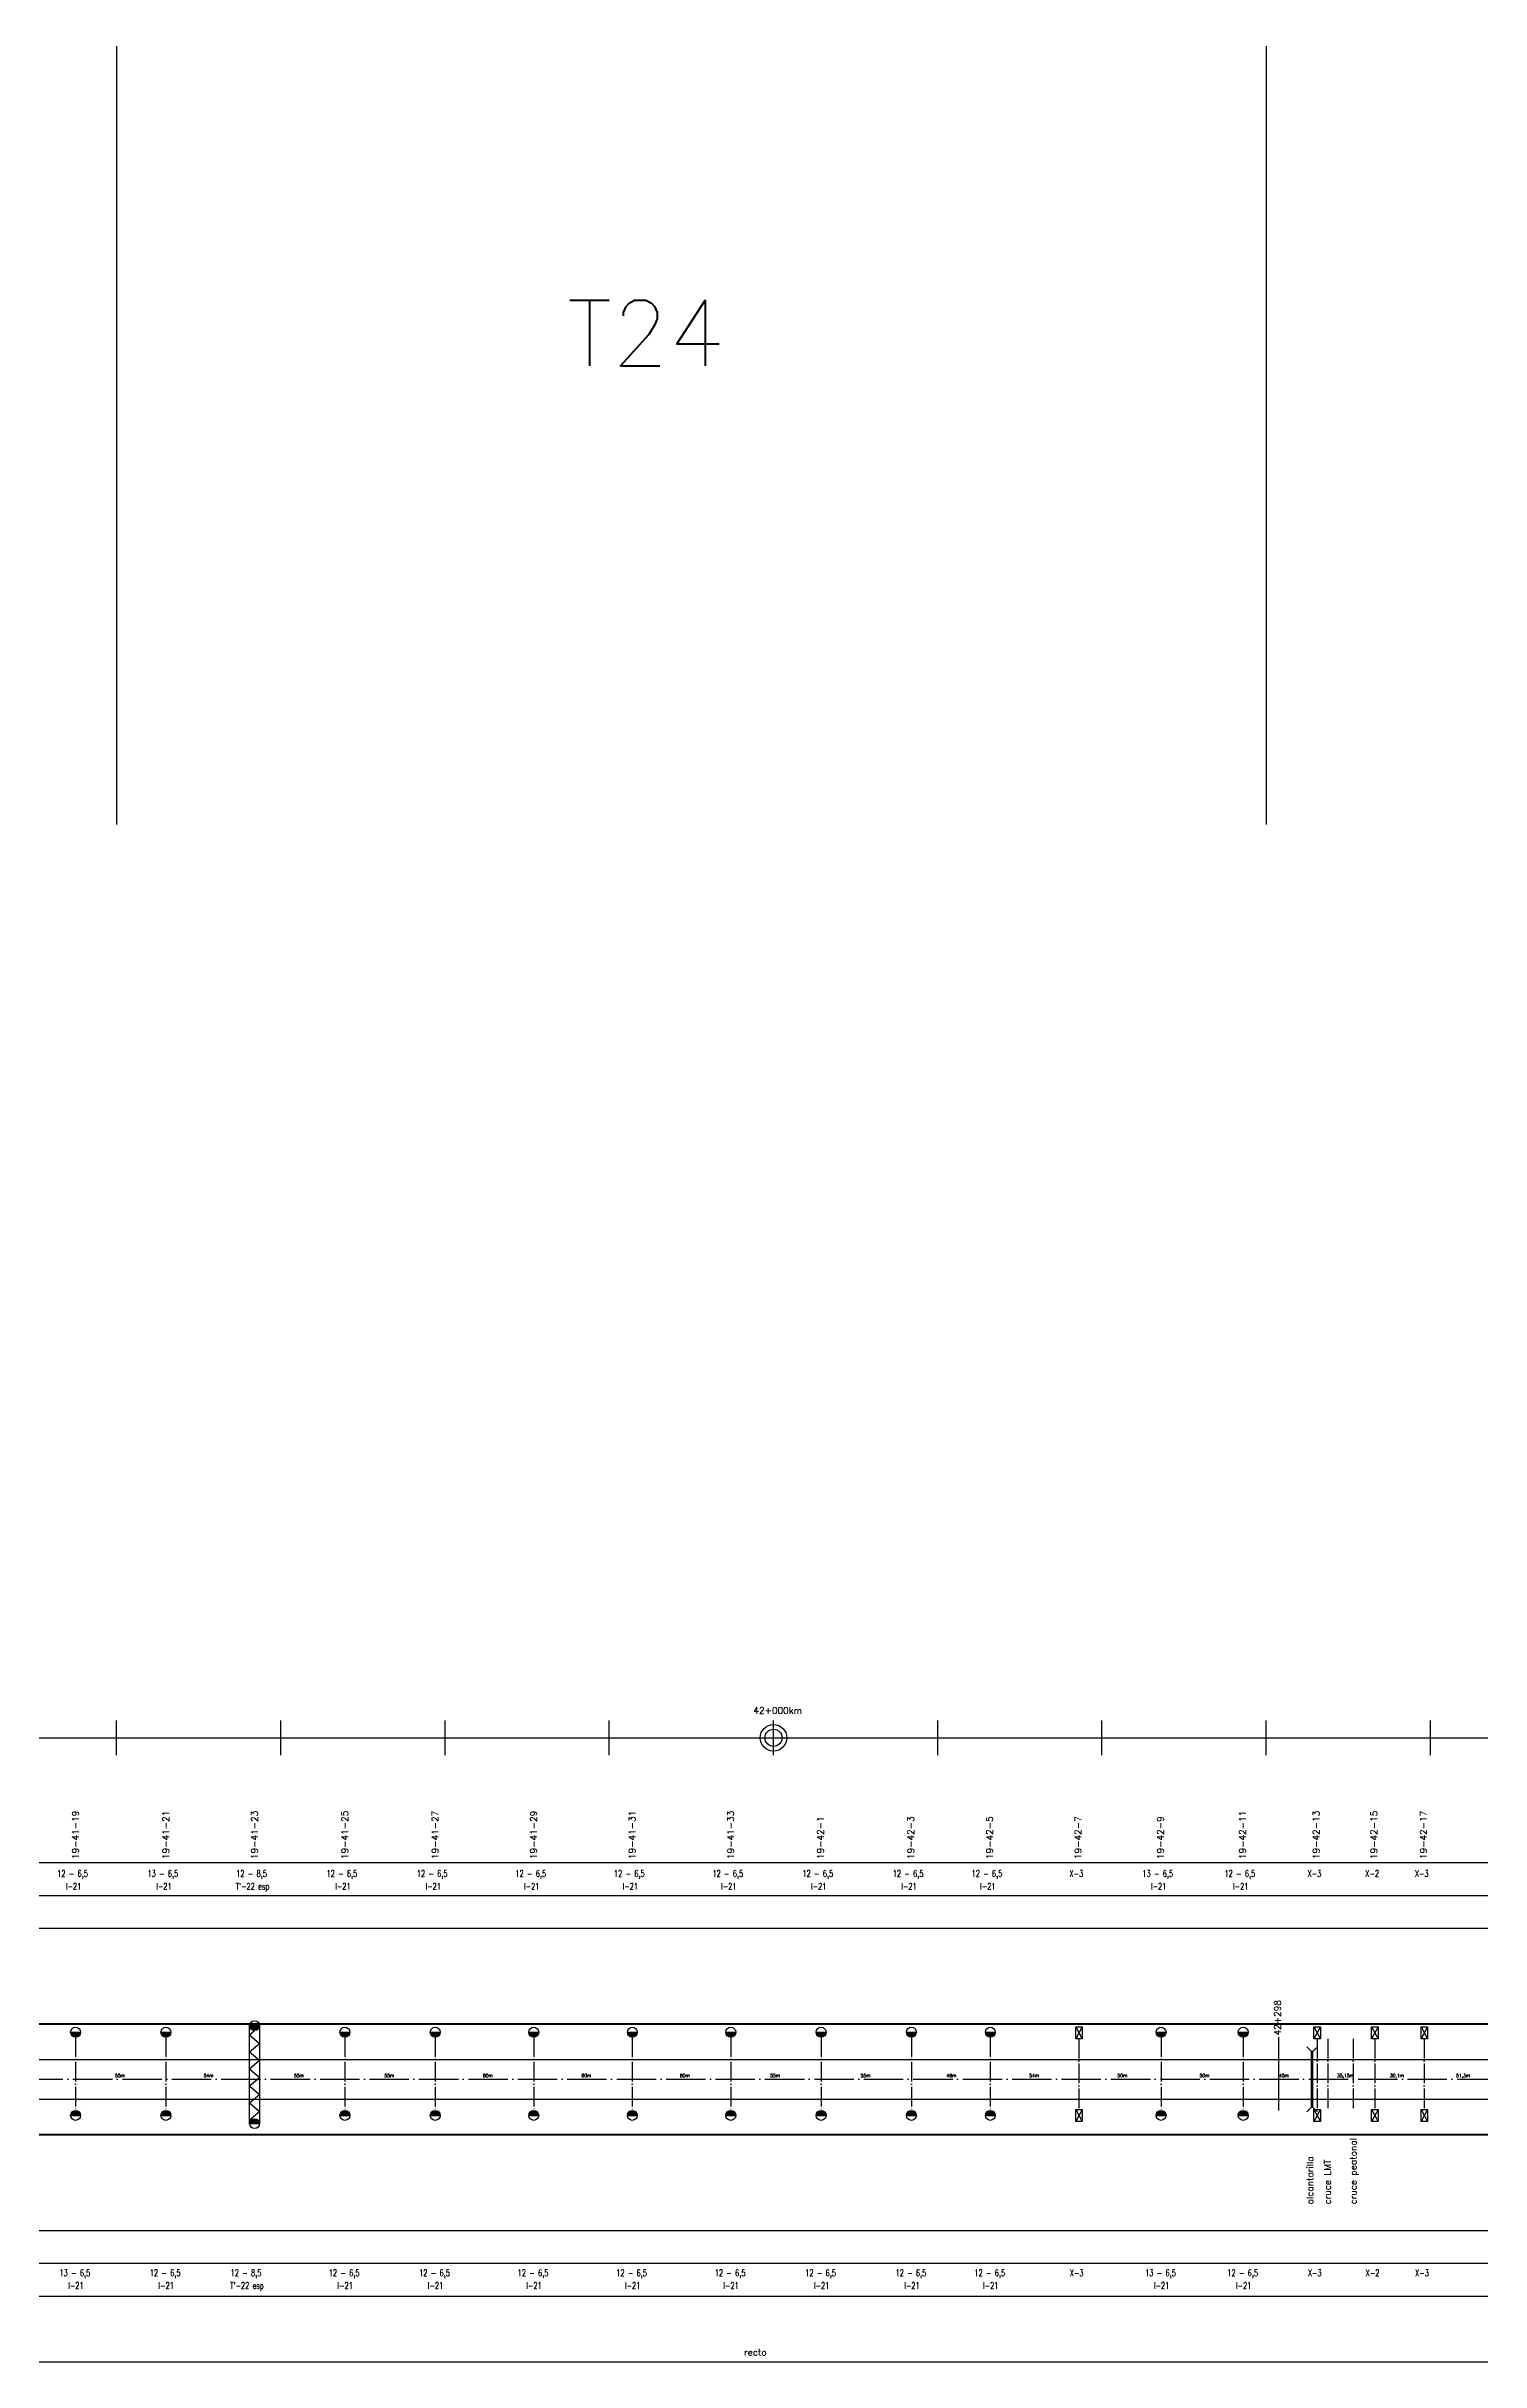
# Model space of a CAD drawing. Header units: millimetres. Extents: x 63 to 27368, y 135 to 1565.
# Drawn here: x 16125 to 16999, y 155 to 1565 of the extents above; entities that cross this region are included whole.
import ezdxf

# ---------------------------------------------------------------- set-up
doc = ezdxf.new("R2010")
doc.units = ezdxf.units.MM
doc.linetypes.add('ACAD_ISO04W100', pattern=[30, 24, -3, 0, -3])
for name, color, linetype in [('catenaria via ascendente', 7, 'Continuous'), ('Eje de entrevías', 254, 'Continuous'), ('LDF', 5, 'Continuous'), ('LDS', 1, 'Continuous'), ('longitud vano', 7, 'Continuous'), ('Nº de poste', 6, 'Continuous'), ('progresivas', 4, 'Continuous'), ('TEXTOS', 3, 'Continuous')]:
    doc.layers.add(name, color=color, linetype=linetype)
doc.styles.get("Standard").update_dxf_attribs({"font": 'romans.shx'})
doc.styles.add('STYLE1', font='romans.shx')
doc.linetypes.add('GAS_LINE', pattern='A,12.7,-5.08,["GAS",Standard,S=2.54,R=0,X=-2.54,Y=-1.27],-6.35', length=24.13)

msp = doc.modelspace()

# ---------------------------------------------------------------- hatches: boundary and pattern name
for points in [[(16146.2, 355.7), (16140.2, 355.7, 1)], [(16201.2, 355.7), (16195.2, 355.7, 1)], [(16255.2, 359.7), (16249.2, 359.7, 1)], [(16310.2, 355.7), (16304.2, 355.7, 1)], [(16365.2, 355.7), (16359.2, 355.7, 1)], [(16425.2, 355.7), (16419.2, 355.7, 1)], [(16485.2, 355.7), (16479.2, 355.7, 1)], [(16545.2, 355.7), (16539.2, 355.7, 1)], [(16600.2, 355.7), (16594.2, 355.7, 1)], [(16655.2, 355.7), (16649.2, 355.7, 1)], [(16703.2, 355.7), (16697.2, 355.7, 1)], [(16807.2, 355.7), (16801.2, 355.7, 1)], [(16857.2, 355.7), (16851.2, 355.7, 1)], [(16146.2, 305), (16140.2, 305, -1)], [(16201.2, 305), (16195.2, 305, -1)], [(16255.2, 300), (16249.2, 300, -1)], [(16310.2, 305), (16304.2, 305, -1)], [(16365.2, 305), (16359.2, 305, -1)], [(16425.2, 305), (16419.2, 305, -1)], [(16485.2, 305), (16479.2, 305, -1)], [(16545.2, 305), (16539.2, 305, -1)], [(16600.2, 305), (16594.2, 305, -1)], [(16655.2, 305), (16649.2, 305, -1)], [(16703.2, 305), (16697.2, 305, -1)], [(16807.2, 305), (16801.2, 305, -1)], [(16857.2, 305), (16851.2, 305, -1)]]:
    msp.add_hatch(color=256).paths.add_polyline_path(points)

# ---------------------------------------------------------------- linework, layer by layer
for p, q in [((16168.2, 1565.1), (16168.2, 1091.2)), ((16868.2, 1565.1), (16868.2, 1091.2)), ((16168.2, 524.4), (16168.2, 545.6)), ((16268.2, 524.4), (16268.2, 545.6)), ((16368.2, 524.4), (16368.2, 545.6)), ((16468.2, 524.4), (16468.2, 545.6)), ((16568.2, 524.4), (16568.2, 545.6)), ((16668.2, 524.4), (16668.2, 545.6)), ((16768.2, 524.4), (16768.2, 545.6)), ((16868.2, 524.4), (16868.2, 545.6)), ((16968.2, 524.4), (16968.2, 545.6)), ((68.2, 535), (27368.2, 535)), ((68.2, 459), (27368.2, 459)), ((68.2, 439), (27368.2, 439)), ((68.2, 419), (27368.2, 419)), ((16140.2, 355.7), (16146.2, 355.7)), ((16195.2, 355.7), (16201.2, 355.7)), ((16249.2, 359.7), (16255.2, 359.7)), ((16249.2, 300), (16249.2, 359.7)), ((16249.2, 354.1), (16252.2, 356.7)), ((16249.2, 354.1), (16255.2, 348.9)), ((16255.2, 359.7), (16255.2, 300)), ((16255.2, 359.3), (16255.2, 359.3)), ((16304.2, 355.7), (16310.2, 355.7)), ((16359.2, 355.7), (16365.2, 355.7)), ((16419.2, 355.7), (16425.2, 355.7)), ((16479.2, 355.7), (16485.2, 355.7)), ((16539.2, 355.7), (16545.2, 355.7)), ((16594.2, 355.7), (16600.2, 355.7)), ((16649.2, 355.7), (16655.2, 355.7)), ((16697.2, 355.7), (16703.2, 355.7)), ((16752.3, 359), (16756.2, 351.7)), ((16756.2, 359), (16752.3, 351.7)), ((16801.2, 355.7), (16807.2, 355.7)), ((16851.2, 355.7), (16857.2, 355.7)), ((16897.3, 359), (16901.2, 351.7)), ((16901.2, 359), (16897.3, 351.7)), ((16932.4, 359), (16936.4, 351.7)), ((16936.4, 359), (16932.4, 351.7)), ((16962.5, 359), (16966.5, 351.7)), ((16966.5, 359), (16962.5, 351.7)), ((16249.2, 343.8), (16255.2, 348.9)), ((16249.2, 343.8), (16255.2, 338.6)), ((16249.2, 333.4), (16255.2, 338.6)), ((16895.7, 344), (16893, 346.8)), ((16895.7, 310), (16895.7, 344)), ((16896.7, 344), (16895.7, 344)), ((16896.7, 344), (16899.5, 346.8)), ((16896.7, 310), (16896.7, 344)), ((16249.2, 333.4), (16255.2, 328.2)), ((16249.2, 323), (16255.2, 328.2)), ((16249.2, 323), (16255.2, 317.8)), ((16249.2, 312.7), (16255.2, 317.8)), ((16249.2, 312.7), (16255.2, 307.5)), ((16140.2, 305), (16146.2, 305)), ((16195.2, 305), (16201.2, 305)), ((16249.2, 302.3), (16255.2, 307.5)), ((16249.2, 302.3), (16249.8, 301.8)), ((16249.2, 300), (16255.2, 300)), ((16304.2, 305), (16310.2, 305)), ((16359.2, 305), (16365.2, 305)), ((16419.2, 305), (16425.2, 305)), ((16479.2, 305), (16485.2, 305)), ((16539.2, 305), (16545.2, 305)), ((16594.2, 305), (16600.2, 305)), ((16649.2, 305), (16655.2, 305)), ((16697.2, 305), (16703.2, 305)), ((16752.3, 308.6), (16756.2, 301.3)), ((16756.2, 308.6), (16752.3, 301.3)), ((16801.2, 305), (16807.2, 305)), ((16851.2, 305), (16857.2, 305)), ((16895.7, 310), (16893, 307.3)), ((16896.7, 310), (16895.7, 310)), ((16896.7, 310), (16899.5, 307.3)), ((16897.3, 308.6), (16901.2, 301.3)), ((16901.2, 308.6), (16897.3, 301.3)), ((16932.4, 308.6), (16936.4, 301.3)), ((16936.4, 308.6), (16932.4, 301.3)), ((16962.5, 308.6), (16966.5, 301.3)), ((16966.5, 308.6), (16962.5, 301.3)), ((68.2, 235), (27368.2, 235)), ((68.2, 215), (27368.2, 215)), ((68.2, 195), (27368.2, 195)), ((12948.8, 155), (20944.3, 155))]:
    msp.add_line(p, q)
at = {"linetype": 'ACAD_ISO04W100', "ltscale": 0.5}
for p, q in [((16143.2, 352.7), (16143.2, 308)), ((16198.2, 352.7), (16198.2, 308)), ((16307.2, 352.7), (16307.2, 308)), ((16362.2, 352.7), (16362.2, 308)), ((16422.2, 352.7), (16422.2, 308)), ((16482.2, 352.7), (16482.2, 308)), ((16542.2, 352.7), (16542.2, 308)), ((16597.2, 352.7), (16597.2, 308)), ((16652.2, 352.7), (16652.2, 308)), ((16700.2, 352.7), (16700.2, 308)), ((16804.2, 352.7), (16804.2, 308)), ((16854.2, 352.7), (16854.2, 308)), ((16754.2, 351.7), (16754.2, 308.6)), ((16899.2, 351.7), (16899.2, 308.6)), ((16905.7, 351.7), (16905.7, 308.6)), ((16921.2, 351.7), (16921.2, 308.6)), ((16934.4, 351.7), (16934.4, 308.6)), ((16964.5, 351.7), (16964.5, 308.6))]:
    msp.add_line(p, q, dxfattribs=at)
at = {"color": 1, "linetype": 'GAS_LINE', "ltscale": 0.5}
msp.add_line((16875.7, 352.7), (16875.7, 308), dxfattribs=at)
for points in [[(16752.3, 359), (16756.2, 359), (16756.2, 351.7), (16752.3, 351.7)], [(16897.3, 359), (16901.2, 359), (16901.2, 351.7), (16897.3, 351.7)], [(16932.4, 359), (16936.4, 359), (16936.4, 351.7), (16932.4, 351.7)], [(16962.5, 359), (16966.5, 359), (16966.5, 351.7), (16962.5, 351.7)], [(16752.3, 308.6), (16756.2, 308.6), (16756.2, 301.3), (16752.3, 301.3)], [(16897.3, 308.6), (16901.2, 308.6), (16901.2, 301.3), (16897.3, 301.3)], [(16932.4, 308.6), (16936.4, 308.6), (16936.4, 301.3), (16932.4, 301.3)], [(16962.5, 308.6), (16966.5, 308.6), (16966.5, 301.3), (16962.5, 301.3)]]:
    msp.add_lwpolyline(points, close=True)
for centre, radius in [((16568.2, 535), 8.09), ((16568.2, 535), 5.24), ((16143.2, 355.7), 3), ((16198.2, 355.7), 3), ((16252.2, 359.7), 3), ((16307.2, 355.7), 3), ((16362.2, 355.7), 3), ((16422.2, 355.7), 3), ((16482.2, 355.7), 3), ((16542.2, 355.7), 3), ((16597.2, 355.7), 3), ((16652.2, 355.7), 3), ((16700.2, 355.7), 3), ((16804.2, 355.7), 3), ((16854.2, 355.7), 3), ((16896.2, 327), 0.5), ((16143.2, 305), 3), ((16198.2, 305), 3), ((16252.2, 300), 3), ((16307.2, 305), 3), ((16362.2, 305), 3), ((16422.2, 305), 3), ((16482.2, 305), 3), ((16542.2, 305), 3), ((16597.2, 305), 3), ((16652.2, 305), 3), ((16700.2, 305), 3), ((16804.2, 305), 3), ((16854.2, 305), 3)]:
    msp.add_circle(centre, radius)
at = {"layer": 'catenaria via ascendente'}
for p, q in [((68.2, 339), (27368.2, 339)), ((68.2, 315), (26873.7, 315))]:
    msp.add_line(p, q, dxfattribs=at)
at = {"layer": 'Eje de entrevías', "linetype": 'ACAD_ISO04W100'}
msp.add_line((68.2, 327), (27368.2, 327), dxfattribs=at)
at = {"layer": 'LDF', "lineweight": 50}
msp.add_line((15581.5, 360.7), (17214.2, 360.7), dxfattribs=at)
at = {"layer": 'LDS', "lineweight": 50}
msp.add_line((15578.5, 293.4), (17217.2, 293.4), dxfattribs=at)

# ---------------------------------------------------------------- texts
at = {"color": 3, "linetype": 'Continuous', "style": 'STYLE1'}
msp.add_text('T24', height=40, dxfattribs=at).set_placement((16442.5, 1370.5))
at = {"layer": 'longitud vano', "linetype": 'Continuous', "style": 'STYLE1'}
for s, p in [('55m', (16167.2, 328.3)), ('54m', (16221.2, 328.3)), ('55m', (16276.2, 328.3)), ('55m', (16331.2, 328.3)), ('60m', (16391.2, 328.3)), ('60m', (16451.2, 328.3)), ('60m', (16511.2, 328.3)), ('55m', (16566.2, 328.3)), ('55m', (16621.2, 328.3)), ('48m', (16673.5, 328.3)), ('54m', (16723.9, 328.3)), ('50m', (16777.6, 328.3)), ('50m', (16827.6, 328.3)), ('45m', (16876, 328.3)), ('35,15m', (16911.3, 328.3)), ('30,1m', (16943.5, 328.3)), ('51,3m', (16983.8, 328.3))]:
    msp.add_text(s, height=2, dxfattribs=at).set_placement(p)
at = {"layer": 'Nº de poste', "linetype": 'Continuous', "style": 'STYLE1'}
for s, p in [('19-41-19', (16145.1, 461.1)), ('19-41-21', (16200.1, 461.1)), ('19-41-23', (16254.1, 461.1)), ('19-41-25', (16309.1, 461.1)), ('19-41-27', (16364.1, 461.1)), ('19-41-29', (16424.1, 461.1)), ('19-41-31', (16484.1, 461.1)), ('19-41-33', (16544.1, 461.1)), ('19-42-1', (16598.8, 461.1)), ('19-42-3', (16653.8, 461.1)), ('19-42-5', (16701.8, 461.1)), ('19-42-7', (16755.6, 461.1)), ('19-42-9', (16805.8, 461.1)), ('19-42-11', (16855.8, 461.1)), ('19-42-13', (16900.6, 461.1)), ('19-42-15', (16935.8, 461.1)), ('19-42-17', (16965.9, 461.1))]:
    msp.add_text(s, height=4, rotation=90, dxfattribs=at).set_placement(p)
at = {"layer": 'progresivas', "linetype": 'Continuous', "style": 'STYLE1'}
msp.add_text('42+000km', height=4, dxfattribs=at).set_placement((16555.9, 549.6))
msp.add_text('42+298', height=4, rotation=90, dxfattribs=at).set_placement((16877.1, 353.7))
at = {"layer": 'TEXTOS', "linetype": 'Continuous', "style": 'STYLE1', "width": 0.7}
for s, p in [('12 - 6,5', (16132, 450.3)), ('13 - 6,5', (16187, 450.3)), ('12 - 8,5', (16241, 450.3)), ('12 - 6,5', (16296, 450.3)), ('12 - 6,5', (16351, 450.3)), ('12 - 6,5', (16411, 450.3)), ('12 - 6,5', (16471, 450.3)), ('12 - 6,5', (16531, 450.3)), ('12 - 6,5', (16585.8, 450.3)), ('12 - 6,5', (16640.8, 450.3)), ('12 - 6,5', (16688.8, 450.3)), ('X-3', (16748.4, 450.3)), ('13 - 6,5', (16792.8, 450.3)), ('12 - 6,5', (16842.8, 450.3)), ('X-3', (16893.4, 450.3)), ('X-2', (16928.6, 450.3)), ('X-3', (16958.7, 450.3)), ('I-21', (16137.3, 442.5)), ('I-21', (16192.3, 442.5)), ("T'-22 esp", (16240.7, 442.5)), ('I-21', (16301.3, 442.5)), ('I-21', (16356.3, 442.5)), ('I-21', (16416.3, 442.5)), ('I-21', (16476.3, 442.5)), ('I-21', (16536.3, 442.5)), ('I-21', (16591, 442.5)), ('I-21', (16646, 442.5)), ('I-21', (16694, 442.5)), ('I-21', (16798, 442.5)), ('I-21', (16848, 442.5)), ('13 - 6,5', (16133.4, 207.1)), ('I-21', (16138.7, 199.4)), ('12 - 6,5', (16188.4, 207.1)), ('I-21', (16193.7, 199.4)), ("T'-22 esp", (16237.3, 199.4)), ('12 - 8,5', (16237.6, 207.1)), ('12 - 6,5', (16297.4, 207.1)), ('I-21', (16302.7, 199.4)), ('12 - 6,5', (16352.4, 207.1)), ('I-21', (16357.7, 199.4)), ('12 - 6,5', (16412.4, 207.1)), ('I-21', (16417.7, 199.4)), ('12 - 6,5', (16472.4, 207.1)), ('I-21', (16477.7, 199.4)), ('12 - 6,5', (16532.4, 207.1)), ('I-21', (16537.7, 199.4)), ('12 - 6,5', (16587.5, 207.1)), ('I-21', (16592.8, 199.4)), ('12 - 6,5', (16642.5, 207.1)), ('I-21', (16647.8, 199.4)), ('12 - 6,5', (16690.5, 207.1)), ('I-21', (16695.8, 199.4)), ('X-3', (16748.6, 207.1)), ('13 - 6,5', (16794.5, 207.1)), ('I-21', (16799.8, 199.4)), ('12 - 6,5', (16844.5, 207.1)), ('I-21', (16849.8, 199.4)), ('X-3', (16893.6, 207.1)), ('X-2', (16928.8, 207.1)), ('X-3', (16958.9, 207.1))]:
    msp.add_text(s, height=4, dxfattribs=at).set_placement(p)
at = {"layer": 'TEXTOS', "linetype": 'Continuous', "style": 'STYLE1'}
for s, p in [('cruce peatonal', (16923.2, 250.9)), ('alcantarilla', (16896.9, 250.9)), ('cruce LMT', (16907.5, 250.9))]:
    msp.add_text(s, height=4, rotation=90, dxfattribs=at).set_placement(p)
msp.add_text('recto', height=4, dxfattribs=at).set_placement((16550.3, 158.8))

doc.saveas('drawing.dxf')
